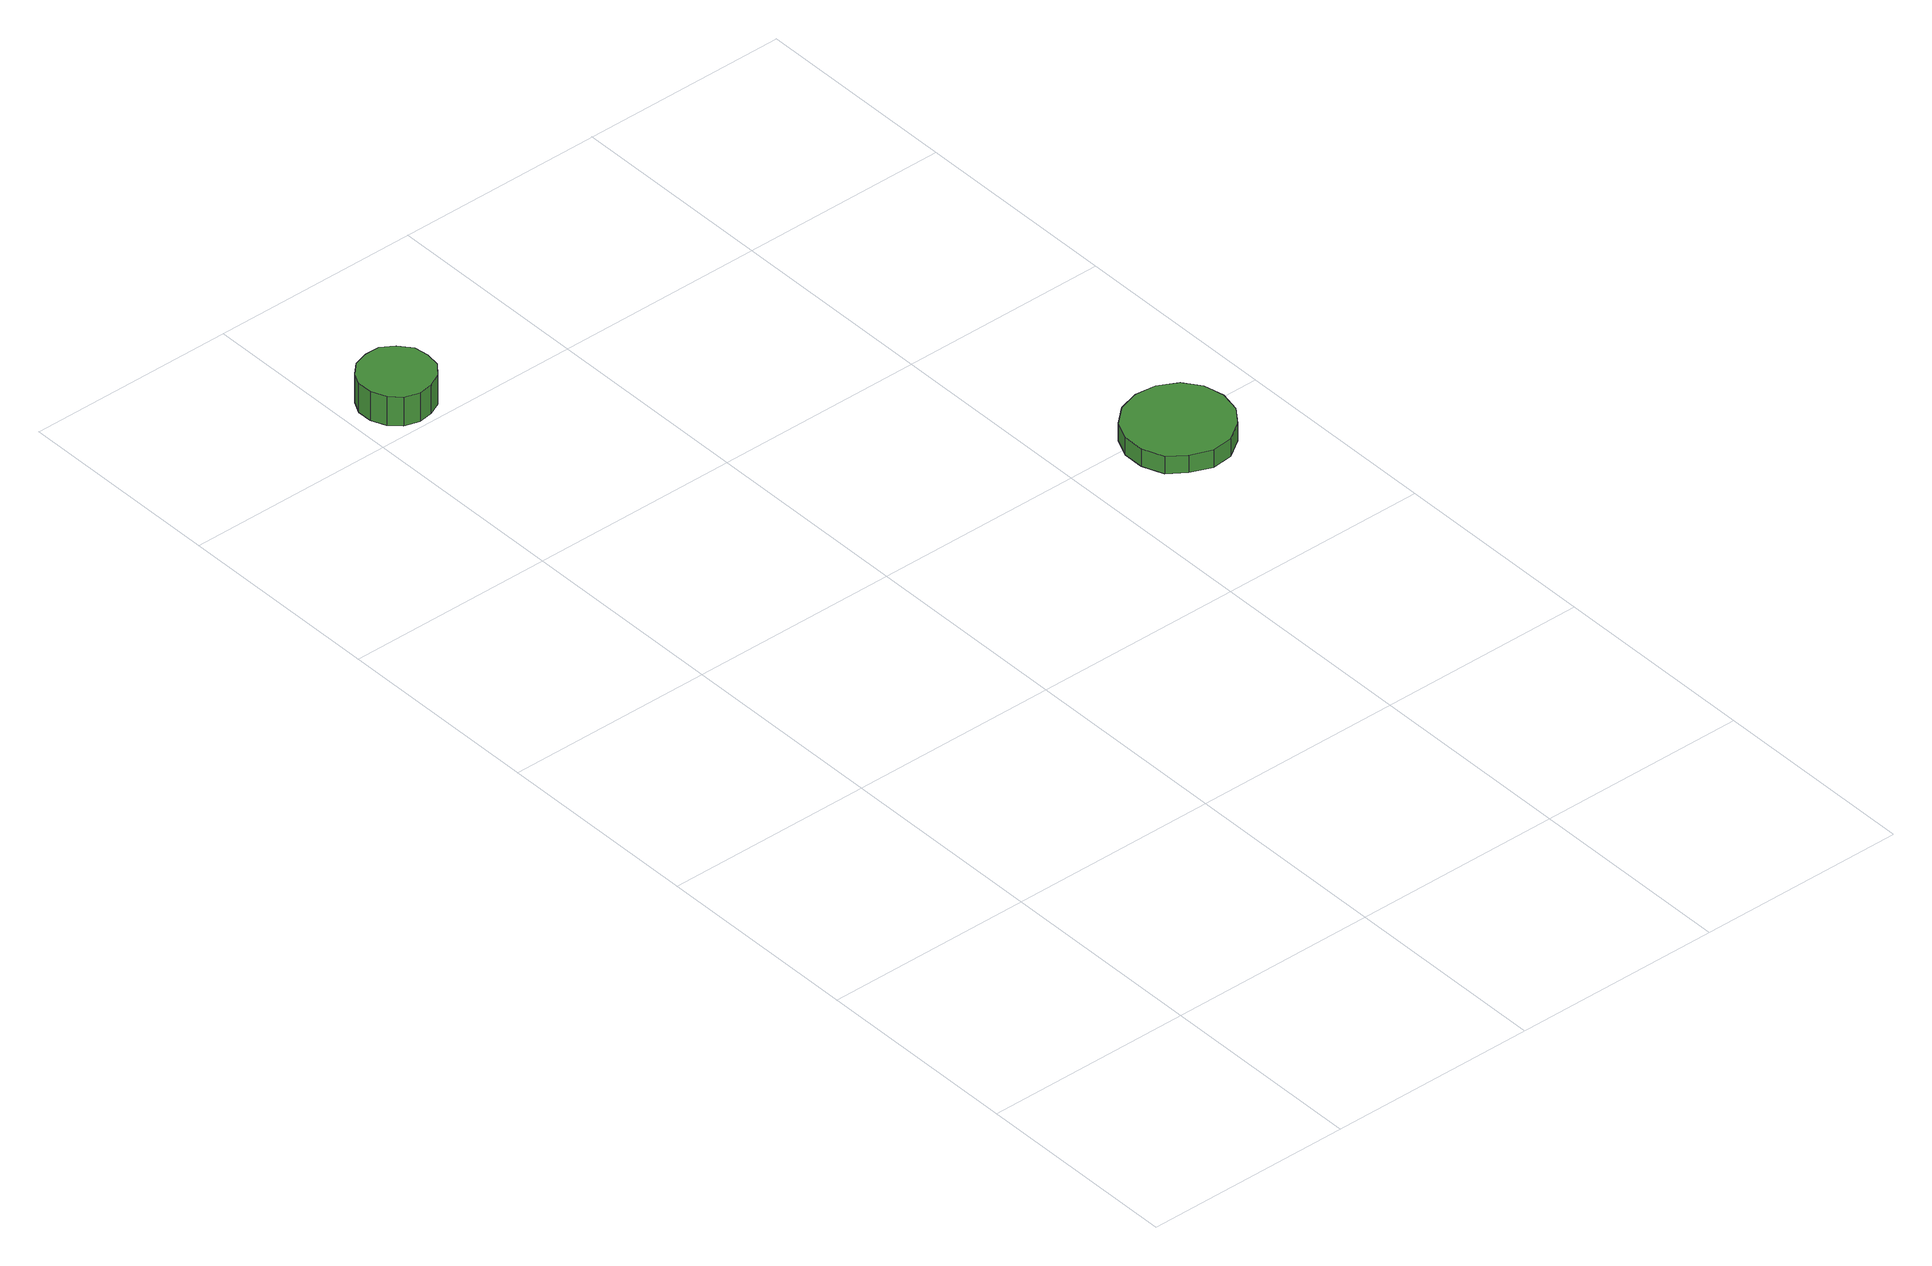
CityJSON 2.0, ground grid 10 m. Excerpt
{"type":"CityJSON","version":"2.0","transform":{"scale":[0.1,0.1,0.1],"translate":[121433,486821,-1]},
"CityObjects":{
"tree1":{"type":"SolitaryVegetationObject","attributes":{"function":"something"},"geometry":[{"type":"MultiSurface","lod":"1","boundaries":[[[0,1,2,3,4,5,6,7,8,9,10,11,12,13,14]],[[15,16,17,18,19,20,21,22,23,24,25,26,27,28,29]],[[0,29,28,1]],[[1,28,27,2]],[[2,27,26,3]],[[3,26,25,4]],[[4,25,24,5]],[[5,24,23,6]],[[6,23,22,7]],[[7,22,21,8]],[[8,21,20,9]],[[9,20,19,10]],[[10,19,18,11]],[[11,18,17,12]],[[12,17,16,13]],[[13,16,15,14]],[[14,15,29,0]]]}]},
"tree2":{"type":"SolitaryVegetationObject","attributes":{"function":"something"}},
"tree3":{"type":"SolitaryVegetationObject","attributes":{"function":"something"}},
"tree4":{"type":"SolitaryVegetationObject","attributes":{"function":"something"},"geometry":[{"type":"MultiSurface","lod":"1","boundaries":[[[30,31,32,33,34,35,36,37,38,39,40,41,42,43,44]],[[45,46,47,48,49,50,51,52,53,54,55,56,57,58,59]],[[30,59,58,31]],[[31,58,57,32]],[[32,57,56,33]],[[33,56,55,34]],[[34,55,54,35]],[[35,54,53,36]],[[36,53,52,37]],[[37,52,51,38]],[[38,51,50,39]],[[39,50,49,40]],[[40,49,48,41]],[[41,48,47,42]],[[42,47,46,43]],[[43,46,45,44]],[[44,45,59,30]]]}]},
"tree5":{"type":"SolitaryVegetationObject","attributes":{"function":"something"}},
"tree6":{"type":"SolitaryVegetationObject","attributes":{"function":"something"}}
},
"vertices":[
[41,519,23],[40,526,23],[35,532,23],[29,536,23],[22,536,23],[15,534,23],[10,529,23],[7,523,23],[7,516,23],[10,509,23],[15,504,23],[22,502,23],[29,503,23],[35,506,23],[40,512,23],[40,512,8],[35,506,8],[29,503,8],[22,502,8],[15,504,8],[10,509,8],[7,516,8],[7,523,8],[10,529,8],[15,534,8],[22,536,8],[29,536,8],[35,532,8],[40,526,8],[41,519,8],
[276,292,16],[274,302,16],[268,310,16],[259,315,16],[249,316,16],[239,313,16],[231,306,16],[227,297,16],[227,287,16],[231,277,16],[239,271,16],[249,267,16],[259,268,16],[268,274,16],[274,282,16],[274,282,7],[268,274,7],[259,268,7],[249,267,7],[239,271,7],[231,277,7],[227,287,7],[227,297,7],[231,306,7],[239,313,7],[249,316,7],[259,315,7],[268,310,7],[274,302,7],[276,292,7]
]}
